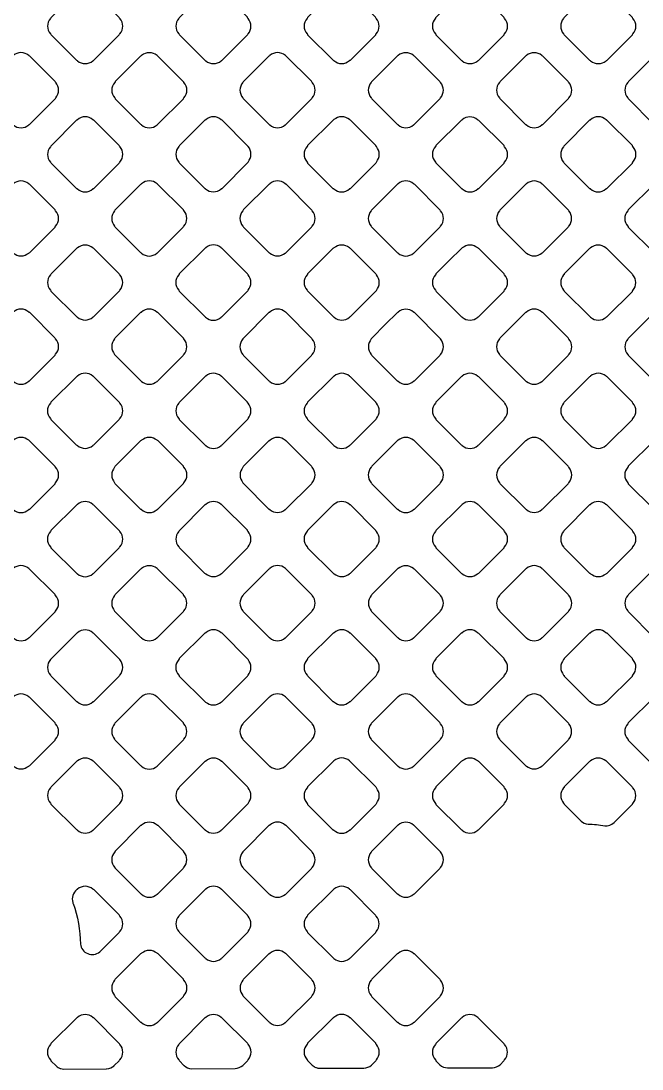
# Model space of a CAD drawing. Extents: x 3811 to 4077, y -444 to -307.
# Drawn here: x 3998.674 to 3999.717, y -392.865 to -391.104 of the extents above; entities that cross this region are included whole.
import ezdxf

# ---------------------------------------------------------------- set-up
doc = ezdxf.new("R2010")
doc.units = 0
doc.layers.add('gbr-dxf', color=7, linetype='Continuous')

msp = doc.modelspace()

# ---------------------------------------------------------------- linework, layer by layer
at = {"layer": 'gbr-dxf', "linetype": 'Continuous'}
for points in [[(3998.7237, -391.0997, 0.37925), (3998.7237, -391.1257, -0.095956), (3998.7247, -391.1273), (3998.7674, -391.17, -0.091437), (3998.7689, -391.1709, 0.379731), (3998.7949, -391.1709, -0.096265), (3998.7965, -391.17), (3998.8392, -391.1273, -0.095935), (3998.8402, -391.1257, 0.378936), (3998.8402, -391.0998, -0.082704), (3998.8393, -391.0984), (3998.7963, -391.0554, -0.087864), (3998.7948, -391.0544, 0.379287), (3998.7689, -391.0544, -0.095612), (3998.7673, -391.0554), (3998.7246, -391.0981, -0.095602)], [(3998.9393, -391.1257, -0.105513), (3998.9403, -391.1275), (3998.9827, -391.1699, -0.102096), (3998.9844, -391.1709, 0.379099), (3999.0103, -391.1709, -0.09601), (3999.012, -391.1699), (3999.0546, -391.1273, -0.095602), (3999.0556, -391.1257, 0.379293), (3999.0555, -391.0997, -0.107999), (3999.0545, -391.0978), (3999.0121, -391.0555, -0.096266), (3999.0105, -391.0545, 0.379731), (3998.9845, -391.0545, -0.09572), (3998.9829, -391.0555), (3998.9402, -391.0981, -0.095589), (3998.9393, -391.0998, 0.378633)], [(3999.1547, -391.1256, -0.091558), (3999.1557, -391.1272), (3999.1984, -391.1699, -0.087515), (3999.1999, -391.1708, 0.379731), (3999.2258, -391.1708, -0.095756), (3999.2275, -391.1698), (3999.27, -391.1273, -0.095958), (3999.2709, -391.1257, 0.379731), (3999.2709, -391.0997, -0.103612), (3999.2699, -391.0979), (3999.2274, -391.0554, -0.091913), (3999.2259, -391.0545, 0.379731), (3999.1999, -391.0545, -0.09572), (3999.1983, -391.0555), (3999.1557, -391.098, -0.096266), (3999.1547, -391.0997, 0.379731)], [(3999.3702, -391.1256, -0.100266), (3999.3712, -391.1273), (3999.4138, -391.1699, -0.095628), (3999.4154, -391.1709, 0.379731), (3999.4414, -391.1709, -0.096265), (3999.443, -391.1699), (3999.4856, -391.1273, -0.095916), (3999.4866, -391.1257, 0.379731), (3999.4866, -391.0997, -0.096265), (3999.4856, -391.098), (3999.443, -391.0554, -0.100054), (3999.4413, -391.0544, 0.379731), (3999.4153, -391.0544, -0.096265), (3999.4137, -391.0554), (3999.3711, -391.098, -0.095916), (3999.3702, -391.0996, 0.379731)], [(3999.5857, -391.1257, -0.091558), (3999.5867, -391.1272), (3999.6293, -391.1698, -0.104018), (3999.6311, -391.1709, 0.379731), (3999.657, -391.1709, -0.09572), (3999.6587, -391.1699), (3999.7012, -391.1274, -0.096266), (3999.7022, -391.1258, 0.379731), (3999.7022, -391.0998, -0.087314), (3999.7012, -391.0983), (3999.6584, -391.0555, -0.091913), (3999.6569, -391.0545, 0.379731), (3999.6309, -391.0545, -0.09572), (3999.6293, -391.0555), (3999.5867, -391.0981, -0.096266), (3999.5857, -391.0997, 0.379731)], [(3998.6158, -391.2335, -0.087274), (3998.6167, -391.235), (3998.6595, -391.2777, -0.09979), (3998.6612, -391.2787, 0.379731), (3998.6871, -391.2787, -0.09572), (3998.6888, -391.2777), (3998.7314, -391.2351, -0.095628), (3998.7324, -391.2335, 0.379731), (3998.7324, -391.2075, -0.091745), (3998.7314, -391.2059), (3998.6887, -391.1632, -0.095916), (3998.6871, -391.1622, 0.379731), (3998.6611, -391.1622, -0.096265), (3998.6595, -391.1632), (3998.6168, -391.2059, -0.095916), (3998.6158, -391.2075, 0.379731)], [(3998.8315, -391.2335, -0.095756), (3998.8325, -391.2351), (3998.8751, -391.2777, -0.091646), (3998.8766, -391.2786, 0.379731), (3998.9026, -391.2786, -0.09572), (3998.9042, -391.2777), (3998.9469, -391.235, -0.096314), (3998.9479, -391.2334, 0.379672), (3998.9479, -391.2074, -0.082224), (3998.947, -391.2061), (3998.9041, -391.1632, -0.086961), (3998.9027, -391.1623, 0.379293), (3998.8767, -391.1623, -0.095956), (3998.8751, -391.1633), (3998.8325, -391.2059, -0.095916), (3998.8315, -391.2075, 0.379731)], [(3999.0469, -391.2334, -0.103999), (3999.048, -391.2352), (3999.0904, -391.2776, -0.100093), (3999.0921, -391.2786, 0.379239), (3999.118, -391.2786, -0.095649), (3999.1197, -391.2776), (3999.1623, -391.235, -0.095443), (3999.1633, -391.2334, 0.379214), (3999.1632, -391.2074, -0.108153), (3999.1622, -391.2055), (3999.1198, -391.1632, -0.096121), (3999.1182, -391.1622, 0.379731), (3999.0922, -391.1622, -0.09572), (3999.0906, -391.1632), (3999.0479, -391.2058, -0.096214), (3999.047, -391.2074, 0.379672)], [(3999.2625, -391.2333, -0.09572), (3999.2634, -391.2349), (3999.3061, -391.2777, -0.091913), (3999.3077, -391.2786, 0.379731), (3999.3337, -391.2786, -0.09572), (3999.3353, -391.2776), (3999.3778, -391.2351, -0.096266), (3999.3788, -391.2335, 0.379731), (3999.3788, -391.2075, -0.10007), (3999.3778, -391.2058), (3999.3353, -391.1633, -0.104246), (3999.3335, -391.1623, 0.379731), (3999.3075, -391.1623, -0.096265), (3999.3059, -391.1632), (3999.2634, -391.2057, -0.096121), (3999.2625, -391.2073, 0.379731)], [(3999.478, -391.2334, -0.099534), (3999.479, -391.2351), (3999.5216, -391.2778, -0.095296), (3999.5232, -391.2787, 0.379276), (3999.5492, -391.2787, -0.095612), (3999.5508, -391.2778), (3999.5935, -391.2351, -0.095602), (3999.5945, -391.2335, 0.37925), (3999.5944, -391.2075, -0.096458), (3999.5935, -391.2059), (3999.5509, -391.1633, -0.100054), (3999.5491, -391.1623, 0.379731), (3999.5232, -391.1623, -0.096265), (3999.5215, -391.1632), (3999.479, -391.2058, -0.095916), (3999.478, -391.2075, 0.379289)], [(3999.6935, -391.2335, -0.091685), (3999.6945, -391.2351), (3999.737, -391.2775, -0.103446), (3999.7388, -391.2786, 0.379731), (3999.7647, -391.2786, -0.095756), (3999.7664, -391.2776), (3999.8089, -391.2351, -0.095958), (3999.8098, -391.2335, 0.379731), (3999.8098, -391.2075, -0.08798), (3999.8089, -391.206), (3999.7662, -391.1633, -0.091855), (3999.7647, -391.1624, 0.379731), (3999.7387, -391.1624, -0.096265), (3999.7371, -391.1633), (3999.6945, -391.2059, -0.095916), (3999.6935, -391.2075, 0.379731)], [(3998.7237, -391.3413, -0.087343), (3998.7246, -391.3428), (3998.7671, -391.3854, -0.09979), (3998.7689, -391.3864, 0.379731), (3998.7948, -391.3864, -0.09572), (3998.7965, -391.3854), (3998.8391, -391.3428, -0.095916), (3998.8401, -391.3412, 0.379731), (3998.8401, -391.3152, -0.091745), (3998.8391, -391.3136), (3998.7966, -391.271, -0.096121), (3998.7949, -391.2701, 0.379731), (3998.7689, -391.2701, -0.09572), (3998.7673, -391.271), (3998.7246, -391.3137, -0.095916), (3998.7237, -391.3154, 0.379731)], [(3998.9392, -391.3412, -0.09572), (3998.9402, -391.3428), (3998.9827, -391.3854, -0.091913), (3998.9843, -391.3863, 0.379731), (3999.0103, -391.3863, -0.09572), (3999.0119, -391.3854), (3999.0546, -391.3427, -0.096023), (3999.0555, -391.3411, 0.379672), (3999.0556, -391.3151, -0.081871), (3999.0547, -391.3138), (3999.0118, -391.2709, -0.086299), (3999.0104, -391.27, 0.379214), (3998.9844, -391.27, -0.095956), (3998.9828, -391.271), (3998.9402, -391.3136, -0.096266), (3998.9392, -391.3152, 0.379731)], [(3999.1546, -391.3411, -0.103077), (3999.1557, -391.3429), (3999.1982, -391.3854, -0.09847), (3999.1999, -391.3864, 0.379045), (3999.2259, -391.3864, -0.095956), (3999.2275, -391.3854), (3999.2701, -391.3428, -0.096266), (3999.2711, -391.3412, 0.379731), (3999.2711, -391.3152, -0.107718), (3999.27, -391.3134), (3999.2275, -391.2709, -0.096266), (3999.2259, -391.2699, 0.379731), (3999.1999, -391.2699, -0.096225), (3999.1983, -391.2709), (3999.1556, -391.3135, -0.096627), (3999.1547, -391.3151, 0.379982)], [(3999.3703, -391.3411, -0.095506), (3999.3712, -391.3427), (3999.414, -391.3855, -0.091364), (3999.4155, -391.3864, 0.379293), (3999.4415, -391.3864, -0.095956), (3999.4431, -391.3854), (3999.4856, -391.3429, -0.096214), (3999.4866, -391.3413, 0.379672), (3999.4866, -391.3154, -0.100082), (3999.4856, -391.3136), (3999.4431, -391.2711, -0.103923), (3999.4413, -391.2701, 0.379293), (3999.4153, -391.2701, -0.095956), (3999.4137, -391.2711), (3999.3713, -391.3135, -0.096332), (3999.3703, -391.3152, 0.379289)], [(3999.5857, -391.3413, -0.087274), (3999.5866, -391.3428), (3999.6292, -391.3854, -0.099435), (3999.6309, -391.3864, 0.379731), (3999.6569, -391.3864, -0.09572), (3999.6586, -391.3854), (3999.7012, -391.3428, -0.096266), (3999.7022, -391.3412, 0.379731), (3999.7022, -391.3152, -0.092139), (3999.7012, -391.3136), (3999.6586, -391.271, -0.096227), (3999.657, -391.2701, 0.379731), (3999.631, -391.2701, -0.096265), (3999.6294, -391.271), (3999.5867, -391.3137, -0.095916), (3999.5857, -391.3154, 0.379731)], [(3998.6159, -391.4231, 0.379293), (3998.616, -391.449, -0.083235), (3998.6168, -391.4504), (3998.6595, -391.4931, -0.096128), (3998.6612, -391.4941, 0.379289), (3998.6871, -391.4941, -0.095866), (3998.6888, -391.4931), (3998.7313, -391.4506, -0.095796), (3998.7323, -391.449, 0.379293), (3998.7323, -391.423, -0.096625), (3998.7313, -391.4214), (3998.6888, -391.3789, -0.100335), (3998.6871, -391.3779, 0.379672), (3998.6611, -391.3779, -0.095612), (3998.6595, -391.3788), (3998.6169, -391.4214, -0.095602)], [(3998.8314, -391.449, -0.091558), (3998.8323, -391.4506), (3998.875, -391.4933, -0.087516), (3998.8765, -391.4942, 0.379731), (3998.9025, -391.4942, -0.09572), (3998.9041, -391.4932), (3998.9468, -391.4505, -0.096266), (3998.9478, -391.4488, 0.379731), (3998.9478, -391.4228, -0.087314), (3998.9469, -391.4214), (3998.9042, -391.3787, -0.091913), (3998.9026, -391.3777, 0.379731), (3998.8767, -391.3777, -0.09572), (3998.875, -391.3787), (3998.8323, -391.4214, -0.096266), (3998.8314, -391.423, 0.379731)], [(3999.0469, -391.4229, 0.37908), (3999.0469, -391.4488, -0.100483), (3999.0479, -391.4506), (3999.0905, -391.4932, -0.095628), (3999.0922, -391.4941, 0.379731), (3999.1181, -391.4941, -0.096265), (3999.1198, -391.4932), (3999.1623, -391.4506, -0.096214), (3999.1633, -391.449, 0.379672), (3999.1633, -391.423, -0.094211), (3999.1624, -391.4214), (3999.1194, -391.3785, -0.081461), (3999.1181, -391.3776, 0.379032), (3999.0922, -391.3777, -0.098229), (3999.0905, -391.3787), (3999.0479, -391.4212, -0.097464)], [(3999.2625, -391.4489, -0.107311), (3999.2635, -391.4508), (3999.306, -391.4932, -0.103251), (3999.3078, -391.4942, 0.378434), (3999.3337, -391.4942, -0.097775), (3999.3354, -391.4932), (3999.3577, -391.4709), (3999.378, -391.4506, -0.095935), (3999.3789, -391.449, 0.379287), (3999.3789, -391.423, -0.103621), (3999.3779, -391.4213), (3999.3355, -391.3788, -0.107363), (3999.3336, -391.3778, 0.379293), (3999.3077, -391.3778, -0.095956), (3999.306, -391.3788), (3999.2635, -391.4213, -0.096214), (3999.2625, -391.4229, 0.379982)], [(3999.4781, -391.449, -0.096265), (3999.4791, -391.4506), (3999.5217, -391.4932, -0.091913), (3999.5232, -391.4941, 0.379731), (3999.5492, -391.4941, -0.09572), (3999.5508, -391.4931), (3999.5933, -391.4506, -0.096266), (3999.5943, -391.449, 0.379731), (3999.5943, -391.423, -0.10007), (3999.5933, -391.4213), (3999.5509, -391.3789, -0.104246), (3999.5491, -391.3779, 0.379731), (3999.5232, -391.3779, -0.096265), (3999.5215, -391.3789), (3999.4791, -391.4213, -0.095916), (3999.4781, -391.423, 0.379731)], [(3999.6934, -391.449, -0.087305), (3999.6943, -391.4505), (3999.7371, -391.4932, -0.09904), (3999.7388, -391.4942, 0.379293), (3999.7647, -391.4942, -0.096625), (3999.7664, -391.4932), (3999.809, -391.4506, -0.096111), (3999.81, -391.449, 0.379289), (3999.81, -391.423, -0.091476), (3999.8091, -391.4215), (3999.7663, -391.3787, -0.095796), (3999.7647, -391.3777, 0.379293), (3999.7387, -391.3778, -0.096119), (3999.7371, -391.3787), (3999.6944, -391.4214, -0.096023), (3999.6934, -391.4231, 0.379672)], [(3998.7236, -391.5308, 0.379214), (3998.7237, -391.5567, -0.083271), (3998.7245, -391.5581), (3998.7672, -391.6008, -0.096266), (3998.7689, -391.6018, 0.379289), (3998.7948, -391.6018, -0.095649), (3998.7964, -391.6008), (3998.839, -391.5583, -0.095602), (3998.84, -391.5567, 0.379293), (3998.84, -391.5307, -0.096265), (3998.839, -391.5291), (3998.7965, -391.4866, -0.100476), (3998.7948, -391.4856, 0.379703), (3998.7688, -391.4856, -0.095612), (3998.7672, -391.4865), (3998.7246, -391.5291, -0.095602)], [(3998.9391, -391.5567, -0.095756), (3998.9401, -391.5583), (3998.9828, -391.601, -0.091703), (3998.9843, -391.602, 0.379731), (3999.0103, -391.602, -0.096265), (3999.0119, -391.601), (3999.0546, -391.5584, -0.096266), (3999.0555, -391.5567, 0.379731), (3999.0555, -391.5307, -0.100254), (3999.0545, -391.529), (3999.0118, -391.4863, -0.087638), (3999.0104, -391.4854, 0.379731), (3998.9844, -391.4854, -0.096265), (3998.9827, -391.4864), (3998.9401, -391.5291, -0.095916), (3998.9391, -391.5307, 0.379731)], [(3999.1547, -391.5566, -0.103506), (3999.1558, -391.5584), (3999.1983, -391.601, -0.09904), (3999.2, -391.602, 0.379214), (3999.226, -391.6019, -0.095956), (3999.2276, -391.601), (3999.2506, -391.578), (3999.2702, -391.5584, -0.096227), (3999.2711, -391.5568, 0.379506), (3999.2711, -391.5308, -0.091663), (3999.2702, -391.5293), (3999.2274, -391.4865, -0.096036), (3999.2258, -391.4855, 0.378814), (3999.1999, -391.4856, -0.097666), (3999.1982, -391.4865), (3999.1557, -391.5291, -0.095796), (3999.1547, -391.5307, 0.378815)], [(3999.3703, -391.5308, 0.378765), (3999.3703, -391.5567, -0.109046), (3999.3714, -391.5586), (3999.4136, -391.6009, -0.105617), (3999.4155, -391.6019, 0.379293), (3999.4414, -391.6019, -0.095956), (3999.4431, -391.6009), (3999.4856, -391.5583, -0.096266), (3999.4866, -391.5567, 0.379731), (3999.4866, -391.5307, -0.104206), (3999.4856, -391.5289), (3999.4433, -391.4867, -0.108277), (3999.4414, -391.4856, 0.379703), (3999.4155, -391.4856, -0.095612), (3999.4139, -391.4866), (3999.3936, -391.5068), (3999.3713, -391.5292, -0.0953)], [(3999.5858, -391.5566, -0.096157), (3999.5868, -391.5583), (3999.6295, -391.601, -0.091364), (3999.6311, -391.602, 0.379214), (3999.657, -391.6019, -0.096625), (3999.6587, -391.601), (3999.7012, -391.5585, -0.095916), (3999.7021, -391.5568, 0.379289), (3999.7021, -391.5309, -0.099971), (3999.7011, -391.5292), (3999.6586, -391.4866, -0.103673), (3999.6568, -391.4856, 0.379214), (3999.6309, -391.4856, -0.095956), (3999.6292, -391.4866), (3999.5868, -391.529, -0.096023), (3999.5858, -391.5307, 0.379672)], [(3998.6158, -391.6386, 0.379293), (3998.6158, -391.6645, -0.095956), (3998.6168, -391.6662), (3998.6592, -391.7086, -0.107817), (3998.661, -391.7096, 0.379289), (3998.687, -391.7096, -0.095506), (3998.6886, -391.7087), (3998.7313, -391.666, -0.095602), (3998.7323, -391.6643, 0.379293), (3998.7323, -391.6384, -0.099964), (3998.7312, -391.6367), (3998.6889, -391.5943, -0.104584), (3998.6871, -391.5933, 0.379672), (3998.6611, -391.5933, -0.095612), (3998.6595, -391.5942), (3998.6168, -391.637, -0.095602)], [(3998.8314, -391.6384, 0.379293), (3998.8314, -391.6644, -0.087809), (3998.8323, -391.6659), (3998.8752, -391.7088, -0.083134), (3998.8766, -391.7097, 0.379289), (3998.9026, -391.7097, -0.095506), (3998.9042, -391.7087), (3998.9468, -391.6661, -0.095602), (3998.9478, -391.6645, 0.379293), (3998.9478, -391.6385, -0.091954), (3998.9469, -391.6369), (3998.9042, -391.5942, -0.096227), (3998.9025, -391.5933, 0.379506), (3998.8766, -391.5933, -0.098229), (3998.8749, -391.5942), (3998.8323, -391.6368, -0.095796)], [(3999.0469, -391.6645, -0.0951), (3999.0479, -391.6661), (3999.0906, -391.7089, -0.091205), (3999.0922, -391.7098, 0.379293), (3999.1181, -391.7098, -0.09572), (3999.1198, -391.7088), (3999.1624, -391.6662, -0.096214), (3999.1634, -391.6645, 0.379672), (3999.1634, -391.6386, -0.100082), (3999.1624, -391.6369), (3999.1196, -391.5941, -0.087645), (3999.1182, -391.5932, 0.379293), (3999.0922, -391.5932, -0.095956), (3999.0906, -391.5942), (3999.0479, -391.6369, -0.096314), (3999.0469, -391.6385, 0.379703)], [(3999.2626, -391.6645, -0.103834), (3999.2636, -391.6663), (3999.306, -391.7086, -0.099435), (3999.3077, -391.7096, 0.379731), (3999.3337, -391.7096, -0.09572), (3999.3353, -391.7087), (3999.3778, -391.6661, -0.098207), (3999.3788, -391.6645, 0.379672), (3999.3788, -391.6385, -0.091583), (3999.3779, -391.637), (3999.3353, -391.5943, -0.095605), (3999.3336, -391.5934, 0.378984), (3999.3077, -391.5934, -0.096119), (3999.3061, -391.5944), (3999.2865, -391.6139), (3999.2636, -391.6369, -0.095916), (3999.2626, -391.6385, 0.379731)], [(3999.478, -391.6644, -0.107964), (3999.4791, -391.6663), (3999.5215, -391.7087, -0.104283), (3999.5233, -391.7098, 0.378984), (3999.5492, -391.7097, -0.095973), (3999.5509, -391.7088), (3999.5935, -391.6661, -0.095602), (3999.5945, -391.6645, 0.378858), (3999.5945, -391.6386, -0.103506), (3999.5934, -391.6368), (3999.551, -391.5943, -0.107634), (3999.5491, -391.5933, 0.379293), (3999.5232, -391.5933, -0.09572), (3999.5215, -391.5943), (3999.479, -391.6368, -0.098207), (3999.478, -391.6385, 0.379672)], [(3999.6935, -391.6645, -0.082756), (3999.6944, -391.6659), (3999.7371, -391.7086, -0.096266), (3999.7388, -391.7096, 0.379731), (3999.7647, -391.7096, -0.09572), (3999.7664, -391.7086), (3999.8089, -391.6661, -0.096266), (3999.8098, -391.6645, 0.379731), (3999.8098, -391.6385, -0.096225), (3999.8089, -391.6369), (3999.7664, -391.5944, -0.100601), (3999.7647, -391.5934, 0.379731), (3999.7387, -391.5934, -0.09572), (3999.7371, -391.5944), (3999.6945, -391.6369, -0.096266), (3999.6935, -391.6386, 0.379731)], [(3998.7235, -391.7463, 0.379293), (3998.7235, -391.7722, -0.096625), (3998.7245, -391.7739), (3998.767, -391.8164, -0.107548), (3998.7689, -391.8174, 0.379289), (3998.7948, -391.8175, -0.095866), (3998.7965, -391.8165), (3998.8391, -391.7738, -0.095602), (3998.8401, -391.7722, 0.379214), (3998.8401, -391.7462, -0.10047), (3998.8391, -391.7445), (3998.7966, -391.702, -0.103767), (3998.7948, -391.701, 0.379506), (3998.7688, -391.701, -0.098229), (3998.7672, -391.702), (3998.7245, -391.7446, -0.095796)], [(3998.9392, -391.7722, -0.091581), (3998.9401, -391.7737), (3998.983, -391.8166, -0.086956), (3998.9845, -391.8175, 0.379293), (3999.0104, -391.8175, -0.095956), (3999.0121, -391.8165), (3999.0546, -391.774, -0.096266), (3999.0555, -391.7724, 0.379731), (3999.0555, -391.7464, -0.103612), (3999.0545, -391.7446), (3999.0119, -391.702, -0.092406), (3999.0104, -391.7011, 0.379672), (3998.9844, -391.701, -0.095612), (3998.9828, -391.702), (3998.9402, -391.7446, -0.095935), (3998.9392, -391.7462, 0.379287)], [(3999.1547, -391.7723, -0.095756), (3999.1557, -391.774), (3999.1983, -391.8165, -0.091265), (3999.1999, -391.8175, 0.379731), (3999.2258, -391.8175, -0.09572), (3999.2275, -391.8165), (3999.2701, -391.7739, -0.096266), (3999.2711, -391.7722, 0.379731), (3999.2711, -391.7463, -0.100254), (3999.2701, -391.7445), (3999.2275, -391.702, -0.087638), (3999.226, -391.7011, 0.379731), (3999.2, -391.7011, -0.096265), (3999.1984, -391.702), (3999.1557, -391.7447, -0.095916), (3999.1547, -391.7463, 0.379731)], [(3999.3703, -391.7721, -0.103316), (3999.3713, -391.7739), (3999.4138, -391.8165, -0.09904), (3999.4155, -391.8175, 0.379293), (3999.4415, -391.8175, -0.096625), (3999.4431, -391.8165), (3999.4857, -391.774, -0.096314), (3999.4866, -391.7723, 0.379886), (3999.4867, -391.7463, -0.091196), (3999.4857, -391.7448), (3999.443, -391.7021, -0.097026), (3999.4413, -391.7011, 0.379069), (3999.4154, -391.7011, -0.097885), (3999.4137, -391.7021), (3999.3713, -391.7446, -0.096023), (3999.3703, -391.7462, 0.379672)], [(3999.5858, -391.7723, -0.096814), (3999.5867, -391.774), (3999.6291, -391.8164, -0.108326), (3999.631, -391.8174, 0.379032), (3999.6569, -391.8174, -0.095973), (3999.6586, -391.8164), (3999.7012, -391.7738, -0.096266), (3999.7022, -391.7722, 0.379731), (3999.7022, -391.7462, -0.100032), (3999.7012, -391.7445), (3999.6588, -391.7021, -0.104018), (3999.657, -391.7011, 0.379731), (3999.631, -391.7011, -0.09572), (3999.6294, -391.7021), (3999.5867, -391.7447, -0.096128), (3999.5858, -391.7464, 0.379506)], [(3998.6157, -391.8801, -0.091745), (3998.6166, -391.8816), (3998.6593, -391.9242, -0.103821), (3998.661, -391.9253, 0.379731), (3998.687, -391.9253, -0.096265), (3998.6887, -391.9243), (3998.7313, -391.8817, -0.095916), (3998.7323, -391.88, 0.379731), (3998.7323, -391.854, -0.087549), (3998.7313, -391.8526), (3998.6885, -391.8097, -0.091855), (3998.687, -391.8088, 0.379731), (3998.661, -391.8088, -0.096265), (3998.6593, -391.8098), (3998.6167, -391.8524, -0.095916), (3998.6157, -391.8541, 0.379731)], [(3998.8314, -391.88, -0.099534), (3998.8323, -391.8817), (3998.875, -391.9244, -0.095602), (3998.8766, -391.9253, 0.379293), (3998.9026, -391.9253, -0.095956), (3998.9042, -391.9244), (3998.947, -391.8816, -0.096266), (3998.9479, -391.88, 0.379731), (3998.9479, -391.854, -0.09572), (3998.947, -391.8524), (3998.9044, -391.8098, -0.100476), (3998.9026, -391.8088, 0.379703), (3998.8767, -391.8088, -0.095612), (3998.875, -391.8097), (3998.8323, -391.8524, -0.095796), (3998.8314, -391.8541, 0.378815)], [(3999.047, -391.88, -0.091581), (3999.048, -391.8815), (3999.0907, -391.9243, -0.086961), (3999.0922, -391.9252, 0.37925), (3999.1181, -391.9252, -0.096625), (3999.1198, -391.9242), (3999.1623, -391.8817, -0.095916), (3999.1632, -391.8801, 0.379731), (3999.1632, -391.8541, -0.104215), (3999.1622, -391.8523), (3999.1197, -391.8098, -0.091913), (3999.1182, -391.8089, 0.379289), (3999.0922, -391.8089, -0.095866), (3999.0906, -391.8098), (3999.048, -391.8524, -0.095585), (3999.047, -391.8541, 0.379196)], [(3999.2624, -391.88, -0.099603), (3999.2634, -391.8817), (3999.3061, -391.9243, -0.095535), (3999.3077, -391.9253, 0.379293), (3999.3337, -391.9253, -0.096625), (3999.3353, -391.9243), (3999.3779, -391.8817, -0.095916), (3999.3789, -391.88, 0.379289), (3999.3789, -391.8541, -0.09601), (3999.378, -391.8524), (3999.3353, -391.8098, -0.099849), (3999.3336, -391.8088, 0.379214), (3999.3077, -391.8088, -0.095956), (3999.306, -391.8098), (3999.2634, -391.8524, -0.095819), (3999.2625, -391.854, 0.379289)], [(3999.4781, -391.854, 0.37925), (3999.4781, -391.88, -0.103917), (3999.4791, -391.8818), (3999.5215, -391.9241, -0.09979), (3999.5232, -391.9252, 0.379731), (3999.5492, -391.9252, -0.09572), (3999.5508, -391.9242), (3999.5934, -391.8817, -0.096214), (3999.5943, -391.88, 0.379672), (3999.5944, -391.8541, -0.092052), (3999.5934, -391.8525), (3999.5508, -391.8099, -0.096423), (3999.5491, -391.8089, 0.379287), (3999.5232, -391.8089, -0.095612), (3999.5216, -391.8099), (3999.4791, -391.8524, -0.095602)], [(3999.6934, -391.88, -0.097775), (3999.6944, -391.8817), (3999.7369, -391.9242, -0.109331), (3999.7388, -391.9252, 0.379069), (3999.7648, -391.9252, -0.096117), (3999.7664, -391.9243), (3999.809, -391.8817, -0.095916), (3999.81, -391.88, 0.379731), (3999.81, -391.854, -0.100266), (3999.809, -391.8523), (3999.7665, -391.8098, -0.104246), (3999.7647, -391.8088, 0.379731), (3999.7387, -391.8088, -0.096265), (3999.7371, -391.8098), (3999.6944, -391.8524, -0.096128), (3999.6934, -391.8541, 0.379458)], [(3998.7235, -391.9879, -0.091685), (3998.7245, -391.9894), (3998.7671, -392.032, -0.104018), (3998.7689, -392.0331, 0.379731), (3998.7948, -392.0331, -0.09572), (3998.7965, -392.0321), (3998.8391, -391.9895, -0.096266), (3998.8401, -391.9878, 0.379731), (3998.8401, -391.9619, -0.08798), (3998.8392, -391.9604), (3998.7963, -391.9176, -0.091964), (3998.7948, -391.9166, 0.379731), (3998.7688, -391.9166, -0.096265), (3998.7672, -391.9176), (3998.7245, -391.9603, -0.095916), (3998.7235, -391.9619, 0.379731)], [(3998.9392, -391.9878, -0.103506), (3998.9402, -391.9896), (3998.9826, -392.032, -0.099355), (3998.9844, -392.033, 0.379293), (3999.0103, -392.033, -0.095956), (3999.0119, -392.032), (3999.0546, -391.9894, -0.096266), (3999.0555, -391.9878, 0.379731), (3999.0555, -391.9618, -0.108042), (3999.0545, -391.9599), (3999.0121, -391.9176, -0.096423), (3999.0105, -391.9166, 0.379289), (3998.9845, -391.9166, -0.095866), (3998.9829, -391.9175), (3998.9402, -391.9602, -0.095796), (3998.9392, -391.9619, 0.378815)], [(3999.1547, -391.9877, -0.091558), (3999.1557, -391.9893), (3999.1985, -392.0321, -0.087516), (3999.2, -392.033, 0.379731), (3999.226, -392.033, -0.09572), (3999.2276, -392.032), (3999.2701, -391.9895, -0.096266), (3999.2711, -391.9879, 0.379731), (3999.2711, -391.9619, -0.103612), (3999.27, -391.9601), (3999.2274, -391.9175, -0.091913), (3999.2259, -391.9166, 0.379731), (3999.1999, -391.9166, -0.09572), (3999.1983, -391.9175), (3999.1557, -391.9601, -0.096266), (3999.1547, -391.9617, 0.379731)], [(3999.3703, -391.9619, 0.379293), (3999.3703, -391.9878, -0.099922), (3999.3713, -391.9895), (3999.4138, -392.032, -0.095958), (3999.4154, -392.033, 0.379672), (3999.4413, -392.033, -0.095612), (3999.443, -392.032), (3999.4857, -391.9893, -0.095602), (3999.4866, -391.9877, 0.379293), (3999.4866, -391.9618, -0.096458), (3999.4856, -391.9601), (3999.4432, -391.9177, -0.100824), (3999.4414, -391.9166, 0.379289), (3999.4155, -391.9166, -0.095506), (3999.4139, -391.9176), (3999.3712, -391.9602, -0.095602)], [(3999.5857, -391.9618, 0.379293), (3999.5857, -391.9878, -0.09185), (3999.5867, -391.9893), (3999.6293, -392.0319, -0.104018), (3999.6311, -392.033, 0.379731), (3999.657, -392.033, -0.09572), (3999.6587, -392.032), (3999.7012, -391.9894, -0.095585), (3999.7022, -391.9878, 0.378845), (3999.7022, -391.9619, -0.087224), (3999.7013, -391.9604), (3999.6584, -391.9175, -0.091916), (3999.6569, -391.9166, 0.379239), (3999.6309, -391.9166, -0.095612), (3999.6293, -391.9175), (3999.5867, -391.9602, -0.095796)], [(3998.6158, -392.0956, -0.087314), (3998.6167, -392.0971), (3998.6595, -392.1398, -0.09979), (3998.6612, -392.1408, 0.379731), (3998.6871, -392.1408, -0.09572), (3998.6888, -392.1398), (3998.7313, -392.0973, -0.096266), (3998.7323, -392.0957, 0.379731), (3998.7323, -392.0697, -0.092139), (3998.7313, -392.0681), (3998.6886, -392.0254, -0.096558), (3998.687, -392.0244, 0.379731), (3998.661, -392.0244, -0.09572), (3998.6594, -392.0254), (3998.6168, -392.068, -0.096266), (3998.6158, -392.0696, 0.379731)], [(3998.8314, -392.0957, -0.095756), (3998.8323, -392.0973), (3998.8749, -392.1399, -0.091265), (3998.8765, -392.1408, 0.379731), (3998.9025, -392.1408, -0.09572), (3998.9041, -392.1399), (3998.9468, -392.0971, -0.096266), (3998.9478, -392.0955, 0.379731), (3998.9478, -392.0695, -0.083522), (3998.9469, -392.0681), (3998.9041, -392.0253, -0.087638), (3998.9026, -392.0244, 0.379731), (3998.8767, -392.0244, -0.096265), (3998.875, -392.0254), (3998.8323, -392.0681, -0.095916), (3998.8314, -392.0697, 0.379731)], [(3999.0469, -392.0696, 0.379214), (3999.0469, -392.0955, -0.103917), (3999.0479, -392.0973), (3999.0904, -392.1398, -0.099696), (3999.0922, -392.1408, 0.379731), (3999.1181, -392.1408, -0.096265), (3999.1198, -392.1398), (3999.1624, -392.0972, -0.096314), (3999.1634, -392.0956, 0.379672), (3999.1634, -392.0696, -0.107475), (3999.1623, -392.0678), (3999.1198, -392.0252, -0.095796), (3999.1182, -392.0242, 0.378815), (3999.0922, -392.0242, -0.095506), (3999.0906, -392.0252), (3999.0479, -392.068, -0.095535)], [(3999.2626, -392.0696, 0.379293), (3999.2626, -392.0955, -0.095956), (3999.2636, -392.0971), (3999.3061, -392.1397, -0.092406), (3999.3077, -392.1407, 0.379672), (3999.3337, -392.1407, -0.095612), (3999.3353, -392.1397), (3999.3778, -392.0972, -0.095602), (3999.3788, -392.0955, 0.379293), (3999.3788, -392.0696, -0.099964), (3999.3778, -392.0679), (3999.3354, -392.0255, -0.104264), (3999.3336, -392.0245, 0.379289), (3999.3077, -392.0245, -0.095506), (3999.306, -392.0254), (3999.2635, -392.0679, -0.095602)], [(3999.478, -392.0696, 0.379293), (3999.478, -392.0955, -0.100032), (3999.479, -392.0972), (3999.5216, -392.1398, -0.096054), (3999.5232, -392.1408, 0.379672), (3999.5492, -392.1408, -0.096157), (3999.5508, -392.1398), (3999.5935, -392.0972, -0.095602), (3999.5945, -392.0955, 0.379214), (3999.5944, -392.0696, -0.096475), (3999.5935, -392.0679), (3999.5509, -392.0253, -0.100151), (3999.5491, -392.0243, 0.379289), (3999.5232, -392.0243, -0.095866), (3999.5216, -392.0253), (3999.4789, -392.0679, -0.095796)], [(3999.6935, -392.0956, -0.09148), (3999.6945, -392.0971), (3999.737, -392.1396, -0.103324), (3999.7388, -392.1407, 0.379293), (3999.7647, -392.1406, -0.096625), (3999.7664, -392.1397), (3999.8089, -392.0972, -0.096314), (3999.8099, -392.0955, 0.379703), (3999.8099, -392.0696, -0.086667), (3999.809, -392.0681), (3999.7911, -392.0502), (3999.7662, -392.0253, -0.091317), (3999.7647, -392.0244, 0.379293), (3999.7387, -392.0244, -0.095956), (3999.7371, -392.0254), (3999.6945, -392.068, -0.096332), (3999.6935, -392.0696, 0.379289)], [(3998.7237, -392.2034, -0.087549), (3998.7246, -392.2049), (3998.7671, -392.2475, -0.09979), (3998.7689, -392.2485, 0.379731), (3998.7948, -392.2485, -0.09572), (3998.7965, -392.2475), (3998.839, -392.205, -0.096266), (3998.84, -392.2034, 0.379731), (3998.84, -392.1774, -0.092139), (3998.839, -392.1758), (3998.7964, -392.1332, -0.096227), (3998.7948, -392.1323, 0.379731), (3998.7688, -392.1323, -0.096265), (3998.7672, -392.1332), (3998.7246, -392.1758, -0.095916), (3998.7237, -392.1774, 0.379731)], [(3998.9391, -392.2034, -0.099825), (3998.9401, -392.2051), (3998.9827, -392.2477, -0.095628), (3998.9843, -392.2486, 0.379731), (3999.0103, -392.2486, -0.096265), (3999.0119, -392.2477), (3999.0546, -392.205, -0.095916), (3999.0555, -392.2034, 0.379731), (3999.0555, -392.1774, -0.096265), (3999.0546, -392.1758), (3999.0118, -392.133, -0.083134), (3999.0104, -392.1321, 0.379731), (3998.9844, -392.1321, -0.095756), (3998.9827, -392.1331), (3998.9401, -392.1757, -0.095628), (3998.9391, -392.1774, 0.379731)], [(3999.1547, -392.2034, -0.103612), (3999.1558, -392.2051), (3999.1981, -392.2475, -0.09979), (3999.1999, -392.2485, 0.379731), (3999.2258, -392.2485, -0.09572), (3999.2275, -392.2475), (3999.2701, -392.2049, -0.096266), (3999.2711, -392.2033, 0.379731), (3999.2711, -392.1773, -0.107718), (3999.27, -392.1754), (3999.2276, -392.1331, -0.096266), (3999.226, -392.1321, 0.379731), (3999.2, -392.1321, -0.09572), (3999.1984, -392.1331), (3999.1557, -392.1757, -0.096266), (3999.1547, -392.1774, 0.379731)], [(3999.3703, -392.1773, 0.379293), (3999.3703, -392.2032, -0.095865), (3999.3713, -392.2048), (3999.414, -392.2475, -0.091804), (3999.4155, -392.2485, 0.379672), (3999.4415, -392.2485, -0.096157), (3999.4431, -392.2475), (3999.4857, -392.205, -0.095796), (3999.4866, -392.2034, 0.379293), (3999.4866, -392.1774, -0.10047), (3999.4856, -392.1757), (3999.4431, -392.1332, -0.104018), (3999.4413, -392.1322, 0.379289), (3999.4154, -392.1321, -0.095866), (3999.4137, -392.1331), (3999.3712, -392.1756, -0.095796)], [(3999.5858, -392.1774, 0.379293), (3999.5858, -392.2033, -0.100146), (3999.5868, -392.205), (3999.6293, -392.2475, -0.095628), (3999.6309, -392.2485, 0.379731), (3999.6569, -392.2485, -0.096265), (3999.6585, -392.2475), (3999.7012, -392.2049, -0.096121), (3999.7021, -392.2033, 0.379672), (3999.7022, -392.1773, -0.096117), (3999.7012, -392.1757), (3999.6587, -392.1331, -0.099711), (3999.6569, -392.1321, 0.378906), (3999.631, -392.1321, -0.095506), (3999.6294, -392.1331), (3999.5868, -392.1757, -0.095602)], [(3998.616, -392.3111, -0.082796), (3998.6168, -392.3125), (3998.6595, -392.3552, -0.095535), (3998.6612, -392.3562, 0.379731), (3998.6871, -392.3562, -0.09572), (3998.6888, -392.3552), (3998.7313, -392.3127, -0.096266), (3998.7323, -392.3111, 0.379731), (3998.7323, -392.2851, -0.096248), (3998.7313, -392.2834), (3998.6888, -392.241, -0.100054), (3998.6871, -392.24, 0.379731), (3998.6611, -392.24, -0.096265), (3998.6595, -392.2409), (3998.6169, -392.2835, -0.095916), (3998.616, -392.2851, 0.379731)], [(3998.8314, -392.3111, -0.091558), (3998.8323, -392.3126), (3998.8751, -392.3555, -0.087638), (3998.8766, -392.3564, 0.379731), (3998.9026, -392.3564, -0.096265), (3998.9042, -392.3554), (3998.9468, -392.3128, -0.095916), (3998.9478, -392.3112, 0.379731), (3998.9478, -392.2852, -0.087748), (3998.9469, -392.2837), (3998.9041, -392.2409, -0.092126), (3998.9025, -392.2399, 0.379731), (3998.8765, -392.2399, -0.09572), (3998.8749, -392.2409), (3998.8323, -392.2835, -0.096266), (3998.8314, -392.2851, 0.379731)], [(3999.0469, -392.3112, -0.100032), (3999.0479, -392.3129), (3999.0904, -392.3554, -0.096266), (3999.092, -392.3563, 0.379731), (3999.118, -392.3563, -0.09572), (3999.1196, -392.3554), (3999.1623, -392.3127, -0.096266), (3999.1632, -392.3111, 0.379731), (3999.1632, -392.2851, -0.096225), (3999.1623, -392.2835), (3999.1196, -392.2408, -0.083076), (3999.1182, -392.2399, 0.379731), (3999.0922, -392.2399, -0.09572), (3999.0906, -392.2409), (3999.0479, -392.2836, -0.096266), (3999.0469, -392.2852, 0.379731)], [(3999.2625, -392.311, -0.107269), (3999.2635, -392.3129), (3999.3059, -392.3553, -0.103868), (3999.3077, -392.3563, 0.379731), (3999.3337, -392.3563, -0.096265), (3999.3353, -392.3553), (3999.3779, -392.3127, -0.096266), (3999.3789, -392.3111, 0.379731), (3999.3789, -392.2851, -0.103612), (3999.3779, -392.2833), (3999.3355, -392.2409, -0.107758), (3999.3336, -392.2399, 0.379731), (3999.3076, -392.2399, -0.096265), (3999.306, -392.2408), (3999.2634, -392.2834, -0.095916), (3999.2625, -392.2851, 0.379731)], [(3999.4781, -392.2851, 0.379214), (3999.4781, -392.311, -0.095956), (3999.4791, -392.3127), (3999.5217, -392.3552, -0.091913), (3999.5232, -392.3562, 0.379289), (3999.5492, -392.3562, -0.095866), (3999.5508, -392.3552), (3999.5934, -392.3127, -0.095796), (3999.5943, -392.3111, 0.379293), (3999.5943, -392.2851, -0.100032), (3999.5933, -392.2834), (3999.5509, -392.241, -0.10399), (3999.5491, -392.24, 0.379321), (3999.5232, -392.24, -0.095506), (3999.5216, -392.2409), (3999.4791, -392.2834, -0.095394)], [(3999.6934, -392.2851, 0.379293), (3999.6934, -392.3111, -0.087077), (3999.6943, -392.3126), (3999.737, -392.3553, -0.100115), (3999.7388, -392.3563, 0.379703), (3999.7647, -392.3563, -0.095612), (3999.7663, -392.3553), (3999.809, -392.3127, -0.095796), (3999.81, -392.311, 0.379293), (3999.81, -392.2851, -0.092139), (3999.809, -392.2835), (3999.7663, -392.2408, -0.096955), (3999.7647, -392.2398, 0.379672), (3999.7387, -392.2398, -0.095612), (3999.7371, -392.2408), (3999.6944, -392.2835, -0.095602)], [(3998.7237, -392.4188, -0.082756), (3998.7245, -392.4202), (3998.7674, -392.463, -0.095628), (3998.769, -392.464, 0.379731), (3998.795, -392.464, -0.096265), (3998.7966, -392.463), (3998.8391, -392.4205, -0.095916), (3998.8401, -392.4189, 0.379731), (3998.8401, -392.3929, -0.096265), (3998.8391, -392.3913), (3998.7965, -392.3487, -0.09979), (3998.7948, -392.3477, 0.379731), (3998.7688, -392.3477, -0.09572), (3998.7672, -392.3486), (3998.7246, -392.3912, -0.096266), (3998.7237, -392.3928, 0.379731)], [(3998.9392, -392.4189, -0.091558), (3998.9401, -392.4205), (3998.9828, -392.4632, -0.087516), (3998.9843, -392.4641, 0.379731), (3999.0103, -392.4641, -0.09572), (3999.0119, -392.4631), (3999.0545, -392.4205, -0.096266), (3999.0555, -392.4189, 0.379731), (3999.0555, -392.3929, -0.08798), (3999.0546, -392.3914), (3999.0119, -392.3487, -0.092126), (3999.0103, -392.3478, 0.379731), (3998.9844, -392.3478, -0.09572), (3998.9827, -392.3487), (3998.9402, -392.3913, -0.096266), (3998.9392, -392.3929, 0.379731)], [(3999.1546, -392.4189, -0.099825), (3999.1556, -392.4206), (3999.1982, -392.4632, -0.095958), (3999.1999, -392.4642, 0.379731), (3999.2258, -392.4642, -0.09572), (3999.2275, -392.4632), (3999.2701, -392.4206, -0.096266), (3999.2711, -392.4189, 0.379731), (3999.2711, -392.393, -0.09572), (3999.2701, -392.3913), (3999.2273, -392.3485, -0.083121), (3999.2259, -392.3476, 0.379731), (3999.1999, -392.3476, -0.096265), (3999.1983, -392.3486), (3999.1556, -392.3913, -0.095916), (3999.1546, -392.3929, 0.379731)], [(3999.3703, -392.4189, -0.107718), (3999.3713, -392.4207), (3999.4136, -392.463, -0.104018), (3999.4154, -392.464, 0.379731), (3999.4414, -392.464, -0.09572), (3999.443, -392.463), (3999.4856, -392.4204, -0.095916), (3999.4866, -392.4188, 0.379731), (3999.4866, -392.3928, -0.104215), (3999.4856, -392.391), (3999.4433, -392.3487, -0.107548), (3999.4414, -392.3477, 0.379731), (3999.4155, -392.3477, -0.09572), (3999.4138, -392.3487), (3999.3713, -392.3912, -0.096266), (3999.3703, -392.3929, 0.379731)], [(3999.5858, -392.4187, -0.095506), (3999.5868, -392.4203), (3999.6149, -392.4485), (3999.615, -392.4486, 0.168201), (3999.6269, -392.4538, -0.034569), (3999.6548, -392.4566, 0.214965), (3999.6704, -392.4513), (3999.6704, -392.4513), (3999.7012, -392.4205, -0.095602), (3999.7021, -392.4189, 0.379293), (3999.7021, -392.3929, -0.099964), (3999.7011, -392.3912), (3999.6586, -392.3487, -0.104069), (3999.6568, -392.3477, 0.379506), (3999.6309, -392.3477, -0.097885), (3999.6292, -392.3487), (3999.5868, -392.3911, -0.095602), (3999.5858, -392.3928, 0.378906)], [(3998.8315, -392.5266, -0.087314), (3998.8324, -392.5281), (3998.8752, -392.5709, -0.083056), (3998.8766, -392.5718, 0.379731), (3998.9026, -392.5718, -0.09572), (3998.9042, -392.5708), (3998.9468, -392.5282, -0.096266), (3998.9478, -392.5265, 0.379731), (3998.9478, -392.5006, -0.091558), (3998.9469, -392.499), (3998.9043, -392.4564, -0.096266), (3998.9026, -392.4555, 0.379731), (3998.8767, -392.4555, -0.09572), (3998.875, -392.4564), (3998.8325, -392.499, -0.096266), (3998.8315, -392.5006, 0.379731)], [(3999.0469, -392.5266, -0.096265), (3999.0479, -392.5282), (3999.0906, -392.5709, -0.091703), (3999.0922, -392.5719, 0.379731), (3999.1181, -392.5719, -0.096265), (3999.1198, -392.5709), (3999.1623, -392.5284, -0.095916), (3999.1632, -392.5267, 0.379731), (3999.1632, -392.5008, -0.100082), (3999.1622, -392.4991), (3999.1195, -392.4563, -0.087515), (3999.1181, -392.4554, 0.379731), (3999.0921, -392.4554, -0.096265), (3999.0904, -392.4564), (3999.0479, -392.499, -0.095916), (3999.0469, -392.5006, 0.379731)], [(3999.2625, -392.5267, -0.103612), (3999.2635, -392.5285), (3999.3059, -392.5708, -0.09979), (3999.3076, -392.5718, 0.379731), (3999.3335, -392.5718, -0.09572), (3999.3352, -392.5709), (3999.3778, -392.5282, -0.096266), (3999.3788, -392.5266, 0.379731), (3999.3788, -392.5006, -0.091558), (3999.3778, -392.4991), (3999.3353, -392.4565, -0.096266), (3999.3336, -392.4555, 0.379731), (3999.3076, -392.4555, -0.09572), (3999.306, -392.4565), (3999.2634, -392.4991, -0.096266), (3999.2625, -392.5007, 0.379731)], [(3998.7611, -392.5856), (3998.7611, -392.5859), (3998.7612, -392.586, 0.012606), (3998.7614, -392.5867, -0.038656), (3998.7615, -392.587, -0.086254), (3998.7739, -392.6554, 0.581524), (3998.8063, -392.6687), (3998.8391, -392.6359, -0.096266), (3998.8401, -392.6343, 0.379731), (3998.8401, -392.6083, -0.10399), (3998.839, -392.6065), (3998.7968, -392.5643, -0.108029), (3998.7949, -392.5632, 0.379272), (3998.7689, -392.5632, -0.051866), (3998.7681, -392.5638, 0.31579)], [(3998.9392, -392.6343, -0.091685), (3998.9402, -392.6358), (3998.983, -392.6786, -0.0873), (3998.9845, -392.6796, 0.379731), (3999.0104, -392.6796, -0.096265), (3999.0121, -392.6786), (3999.0546, -392.6361, -0.095916), (3999.0555, -392.6344, 0.379731), (3999.0555, -392.6085, -0.104215), (3999.0545, -392.6067), (3999.0119, -392.5641, -0.091855), (3999.0104, -392.5631, 0.379731), (3998.9844, -392.5631, -0.096265), (3998.9827, -392.5641), (3998.9402, -392.6067, -0.095916), (3998.9392, -392.6083, 0.379731)], [(3999.1547, -392.6344, -0.09572), (3999.1557, -392.636), (3999.1983, -392.6786, -0.091964), (3999.1999, -392.6796, 0.379731), (3999.2258, -392.6796, -0.096265), (3999.2275, -392.6786), (3999.27, -392.6361, -0.095916), (3999.2709, -392.6344, 0.379731), (3999.2709, -392.6085, -0.100266), (3999.2699, -392.6068), (3999.2274, -392.5642, -0.087516), (3999.2259, -392.5633, 0.379731), (3999.1999, -392.5633, -0.09572), (3999.1983, -392.5642), (3999.1557, -392.6068, -0.096266), (3999.1547, -392.6084, 0.379731)], [(3998.8314, -392.7421, -0.099825), (3998.8324, -392.7438), (3998.875, -392.7864, -0.095958), (3998.8766, -392.7874, 0.379731), (3998.9026, -392.7874, -0.09572), (3998.9042, -392.7864), (3998.947, -392.7437, -0.096266), (3998.9479, -392.7421, 0.379731), (3998.9479, -392.7161, -0.096248), (3998.9469, -392.7144), (3998.9044, -392.6719, -0.100054), (3998.9026, -392.6709, 0.379731), (3998.8767, -392.6709, -0.096265), (3998.875, -392.6718), (3998.8323, -392.7145, -0.095916), (3998.8314, -392.7161, 0.379731)], [(3999.047, -392.7421, -0.091367), (3999.048, -392.7436), (3999.0907, -392.7863, -0.086956), (3999.0922, -392.7873, 0.379731), (3999.1181, -392.7873, -0.096265), (3999.1198, -392.7863), (3999.1623, -392.7438, -0.095916), (3999.1632, -392.7421, 0.379731), (3999.1632, -392.7162, -0.103999), (3999.1622, -392.7144), (3999.1197, -392.6719, -0.092126), (3999.1182, -392.671, 0.379731), (3999.0922, -392.671, -0.09572), (3999.0906, -392.6719), (3999.048, -392.7145, -0.096266), (3999.047, -392.7161, 0.379731)], [(3999.2624, -392.742, -0.099645), (3999.2634, -392.7438), (3999.3061, -392.7864, -0.095602), (3999.3077, -392.7874, 0.379293), (3999.3337, -392.7874, -0.095956), (3999.3353, -392.7864), (3999.3778, -392.7439, -0.096332), (3999.3788, -392.7422, 0.379289), (3999.3788, -392.7163, -0.09601), (3999.3778, -392.7146), (3999.3352, -392.672, -0.100073), (3999.3335, -392.671, 0.379293), (3999.3075, -392.671, -0.095956), (3999.3059, -392.672), (3999.2634, -392.7145, -0.096214), (3999.2625, -392.7161, 0.379672)], [(3998.7235, -392.8499, -0.09129), (3998.7244, -392.8515), (3998.7336, -392.8607, 0.046788), (3998.7366, -392.8628, 0.061553), (3998.7411, -392.8647), (3998.7412, -392.8647, 0.060621), (3998.7459, -392.8654), (3998.7461, -392.8654), (3998.8174, -392.8652, -0.061858), (3998.818, -392.8651, 0.180573), (3998.8309, -392.8598), (3998.8309, -392.8597), (3998.8391, -392.8515, -0.095602), (3998.8401, -392.8499, 0.379214), (3998.8401, -392.8239, -0.087784), (3998.8392, -392.8225), (3998.7963, -392.7796, -0.091964), (3998.7948, -392.7787, 0.379731), (3998.7688, -392.7787, -0.096265), (3998.7672, -392.7797), (3998.7245, -392.8223, -0.096111), (3998.7235, -392.824, 0.379289)], [(3998.9392, -392.8499, -0.100032), (3998.9402, -392.8517), (3998.9477, -392.8592, -0.043628), (3998.948, -392.8594, 0.181205), (3998.961, -392.8648, -0.043238), (3998.9613, -392.8648), (3999.0337, -392.8646), (3999.0339, -392.8646, 0.180951), (3999.0468, -392.8592), (3999.0469, -392.8592), (3999.0546, -392.8514, -0.095916), (3999.0556, -392.8498, 0.379731), (3999.0556, -392.8238, -0.096265), (3999.0546, -392.8221), (3999.0122, -392.7797, -0.100254), (3999.0105, -392.7787, 0.379731), (3998.9845, -392.7787, -0.09572), (3998.9828, -392.7796), (3998.9402, -392.8223, -0.096266), (3998.9392, -392.824, 0.379731)], [(3999.1547, -392.8238, 0.379293), (3999.1547, -392.8498, -0.091954), (3999.1557, -392.8513), (3999.1633, -392.859), (3999.1634, -392.859, 0.094509), (3999.1697, -392.8629, -0.044967), (3999.1701, -392.863, 0.076016), (3999.176, -392.8641, -0.054956), (3999.1765, -392.8642), (3999.2498, -392.864, -0.042248), (3999.2502, -392.864, 0.17651), (3999.2629, -392.8588), (3999.2701, -392.8516, -0.093564), (3999.2711, -392.85, 0.379125), (3999.2711, -392.824, -0.10381), (3999.2701, -392.8222), (3999.2274, -392.7796, -0.091703), (3999.2259, -392.7786, 0.379287), (3999.1999, -392.7786, -0.095612), (3999.1983, -392.7796), (3999.1557, -392.8222, -0.095602)], [(3999.3703, -392.8499, -0.09572), (3999.3712, -392.8516), (3999.3778, -392.8581), (3999.3778, -392.8582, 0.181509), (3999.3908, -392.8635, -0.054956), (3999.3913, -392.8636), (3999.4658, -392.8634, -0.042248), (3999.4662, -392.8633, 0.176928), (3999.4789, -392.8582), (3999.4855, -392.8516, -0.095916), (3999.4865, -392.85, 0.379731), (3999.4865, -392.824, -0.100082), (3999.4855, -392.8223), (3999.4429, -392.7797, -0.087639), (3999.4414, -392.7788, 0.379731), (3999.4154, -392.7788, -0.09572), (3999.4138, -392.7798), (3999.3712, -392.8223, -0.096266), (3999.3703, -392.8239, 0.379731)]]:
    msp.add_lwpolyline(points, format="xyb", close=True, dxfattribs=at)

doc.saveas('drawing.dxf')
